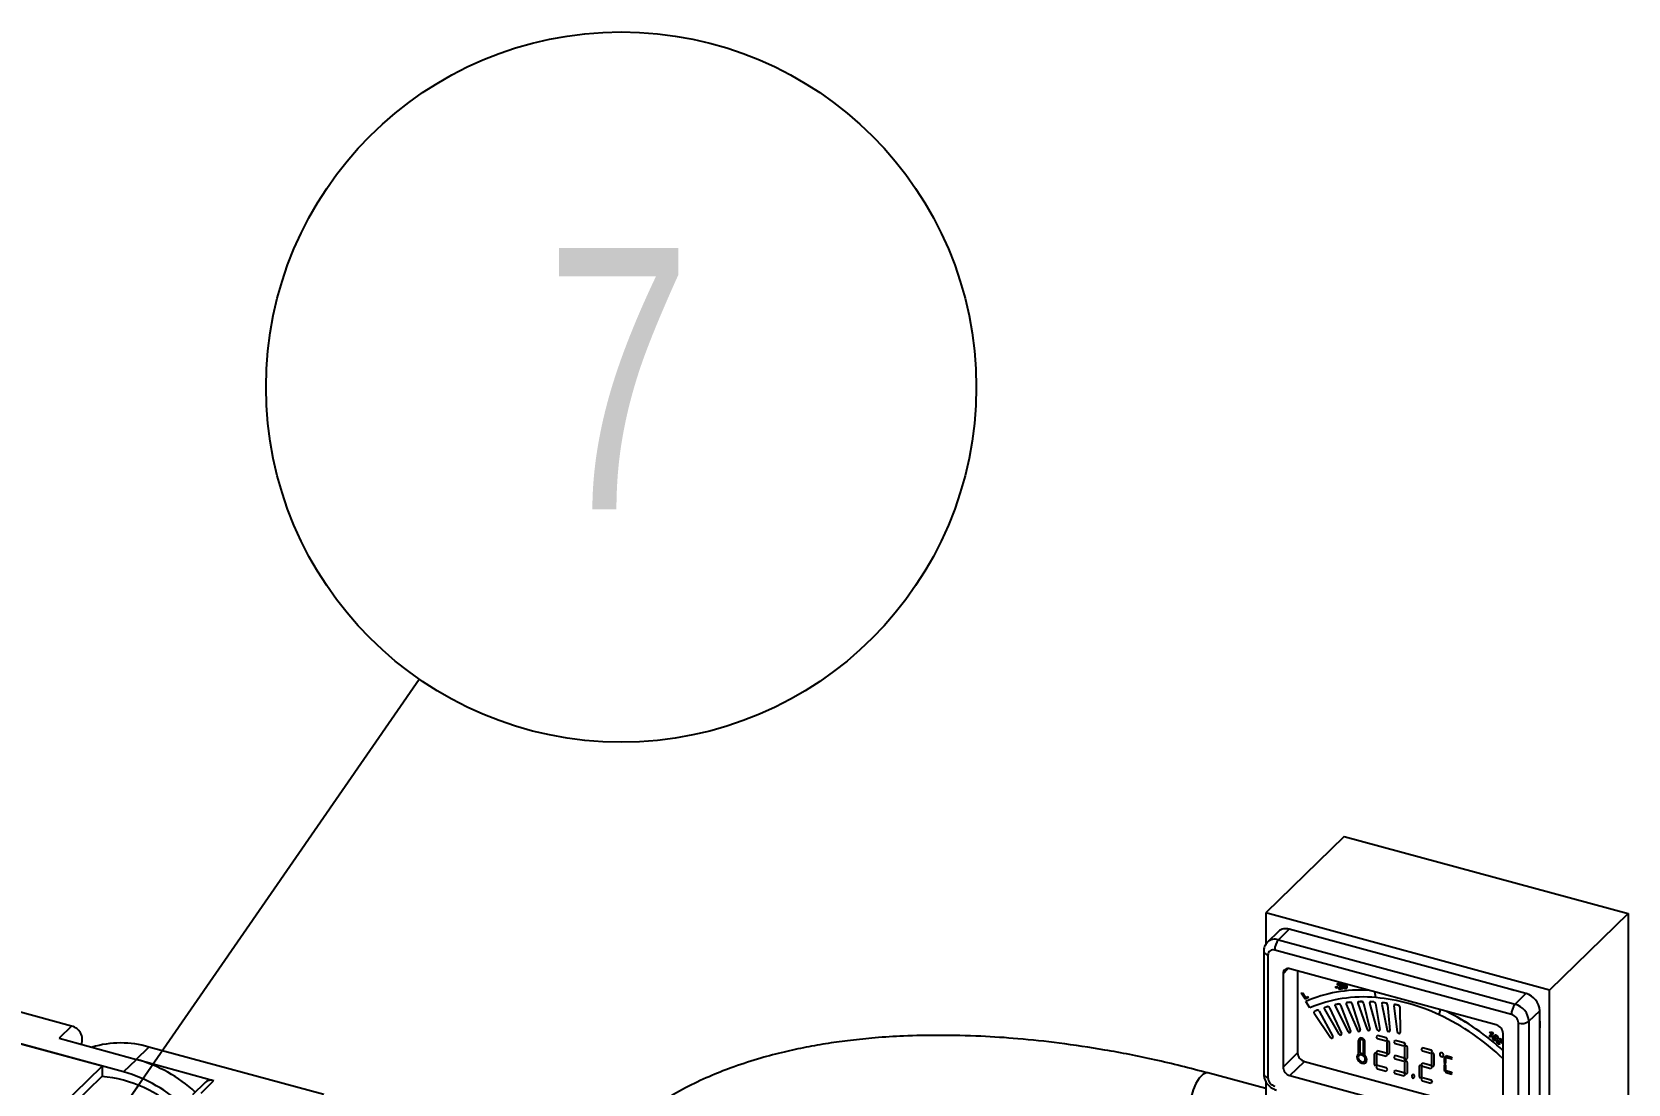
# Model space of a CAD drawing. Header units: millimetres. Extents: x 0 to 3353, y 0 to 2591.
# Drawn here: x 2324.9 to 2581.4, y 2180 to 2349 of the extents above; entities that cross this region are included whole.
import ezdxf

# ---------------------------------------------------------------- set-up
doc = ezdxf.new("R2010")
doc.units = ezdxf.units.MM
doc.header["$LTSCALE"] = 12
doc.layers.add('TITLE_BLOCK_BORDER', color=7, linetype='Continuous')
doc.styles.add('SLDTEXTSTYLE0', font='TXT', dxfattribs={"width": 0.75})
doc.dimstyles.new('SLDDIMSTYLE0', dxfattribs={"dimtxt": 0.18, "dimasz": 12.192, "dimexe": 0, "dimexo": 0.0625, "dimgap": 0, "dimtad": 0, "dimtih": 1, "dimtoh": 1, "dimdec": 0, "dimrnd": 1e-09, "dimzin": 0, "dimdsep": 46, "dimtxsty": 'Standard', "dimblk1": 'DOT', "dimblk2": 'DOT', "dimsah": 1, "dimcen": 0.09, "dimadec": 0, "dimazin": 0, "dimtfac": 12.192, "dimtdec": 0, "dimtofl": 0, "dimtmove": 0, "dimatfit": 3, "dimldrblk": 'DOT', "dimfxl": 0, "dimfrac": 2, "dimtolj": 1, "dimtzin": 0, "dimarcsym": 0})

# ---------------------------------------------------------------- blocks, each defined once
blk = doc.blocks.new('SW_NOTE_1')
at = {"layer": 'TITLE_BLOCK_BORDER', "color": 0}
blk.add_circle((32.46, 46.93), 57.06, dxfattribs=at)
at = {"layer": 'TITLE_BLOCK_BORDER', "color": 0, "insert": (32.04, 69.29), "char_height": 42, "attachment_point": 2, "style": 'SLDTEXTSTYLE0'}
blk.add_mtext('7', dxfattribs=at)
blk = doc.blocks.new('_DOT')
at = {"color": 0, "linetype": 'ByBlock', "lineweight": -2}
blk.add_line((-0.5, 0), (-1, 0), dxfattribs=at)
at = {"color": 0, "linetype": 'ByBlock', "const_width": 0.5}
blk.add_lwpolyline([(-0.25, 0, 1), (0.25, 0, 1)], format="xyb", close=True, dxfattribs=at)

msp = doc.modelspace()

# ---------------------------------------------------------------- linework, layer by layer
at = {"color": 7, "linetype": 'Continuous', "lineweight": 25}
for p, q in [((2535.78, 2219.76), (2523.18, 2207.46)), ((2535.78, 2219.76), (2581.41, 2207.35)), ((2568.81, 2195.06), (2523.18, 2207.46)), ((2523.18, 2207.46), (2523.18, 2202.34)), ((2581.41, 2207.35), (2568.81, 2195.06)), ((2581.41, 2207.35), (2581.41, 2174.83)), ((2525.23, 2204.49), (2523.48, 2202.78)), ((2525.23, 2203.13), (2526.98, 2204.84)), ((2525.23, 2203.13), (2563.26, 2192.8)), ((2565.01, 2194.5), (2526.98, 2204.84)), ((2528.88, 2204.37), (2529.94, 2204.08)), ((2528.88, 2204.32), (2528.88, 2204.37)), ((2529.81, 2204.07), (2529.84, 2204.1)), ((2529.94, 2204.08), (2529.94, 2204.03)), ((2522.87, 2201.29), (2522.87, 2181.57)), ((2523.54, 2200.72), (2523.54, 2181)), ((2562.67, 2191.15), (2524.64, 2201.49)), ((2560.24, 2189.46), (2527.08, 2198.47)), ((2528.31, 2198.14), (2528.31, 2184.98)), ((2331.31, 2189.28), (2303.25, 2196.91)), ((2525.97, 2197.7), (2525.97, 2182.7)), ((2534.41, 2195.56), (2534.76, 2195.62)), ((2534.41, 2195.56), (2534.42, 2195.57)), ((2534.49, 2195.37), (2534.41, 2195.56)), ((2534.42, 2195.57), (2534.76, 2195.62)), ((2534.84, 2195.43), (2534.49, 2195.37)), ((2534.92, 2195.88), (2534.73, 2195.88)), ((2534.76, 2195.62), (2534.84, 2195.43)), ((2534.76, 2195.62), (2534.76, 2195.62)), ((2534.76, 2195.62), (2534.84, 2195.43)), ((2534.84, 2195.43), (2534.84, 2195.43)), ((2534.92, 2196.22), (2534.93, 2196.22)), ((2534.92, 2195.88), (2534.92, 2195.89)), ((2535.19, 2195.39), (2535.55, 2195.44)), ((2535.19, 2195.38), (2535.54, 2195.43)), ((2535.33, 2195.98), (2535.33, 2195.99)), ((2535.33, 2195.71), (2535.34, 2195.71)), ((2535.54, 2195.43), (2535.55, 2195.44)), ((2535.54, 2195.43), (2535.61, 2195.25)), ((2535.55, 2195.44), (2535.62, 2195.26)), ((2535.68, 2196.03), (2535.68, 2196.04)), ((2535.75, 2195.78), (2535.75, 2195.78)), ((2535.99, 2195.43), (2536, 2195.44)), ((2536.17, 2195.82), (2536.17, 2195.82)), ((2528.91, 2194.56), (2529.08, 2194.63)), ((2529.5, 2193.61), (2528.91, 2194.56)), ((2528.91, 2194.56), (2528.92, 2194.56)), ((2528.92, 2194.56), (2529.08, 2194.63)), ((2529.08, 2194.63), (2529.56, 2193.84)), ((2529.08, 2194.63), (2529.08, 2194.63)), ((2529.08, 2194.63), (2529.57, 2193.85)), ((2530.08, 2193.86), (2529.5, 2193.61)), ((2529.56, 2193.84), (2529.98, 2194.02)), ((2529.56, 2193.84), (2529.57, 2193.85)), ((2529.57, 2193.85), (2529.98, 2194.02)), ((2530.28, 2192.2), (2529.62, 2193.24)), ((2529.62, 2193.24), (2529.63, 2193.24)), ((2529.98, 2194.02), (2530.08, 2193.86)), ((2529.98, 2194.02), (2529.98, 2194.02)), ((2529.98, 2194.02), (2530.08, 2193.86)), ((2530.08, 2193.86), (2530.08, 2193.86)), ((2535.61, 2195.25), (2534.99, 2195.16)), ((2535.19, 2195.38), (2535.19, 2195.39)), ((2535.61, 2195.25), (2535.62, 2195.26)), ((2536.16, 2193.01), (2536.16, 2193)), ((2536.22, 2195.4), (2536.18, 2195.35)), ((2536.23, 2195.4), (2536.19, 2195.35)), ((2536.22, 2195.4), (2536.23, 2195.4)), ((2536.26, 2193.05), (2536.25, 2193.05)), ((2536.73, 2193.1), (2536.73, 2193.1)), ((2537.02, 2192.89), (2538.34, 2188.67)), ((2537.02, 2192.89), (2537.02, 2192.89)), ((2537.02, 2192.89), (2538.34, 2188.68)), ((2537.99, 2192.96), (2539.47, 2188.75)), ((2538.03, 2193.16), (2538.02, 2193.16)), ((2538.13, 2193.2), (2538.13, 2193.2)), ((2538.62, 2193.21), (2538.62, 2193.22)), ((2538.9, 2192.99), (2538.9, 2192.98)), ((2538.9, 2192.99), (2539.91, 2188.77)), ((2538.9, 2192.98), (2539.9, 2188.77)), ((2539.89, 2192.97), (2541.06, 2188.75)), ((2539.94, 2193.16), (2539.93, 2193.15)), ((2540.06, 2193.2), (2540.05, 2193.2)), ((2540.55, 2193.17), (2540.56, 2193.18)), ((2540.9, 2193.86), (2540.73, 2194.76)), ((2540.82, 2192.93), (2541.51, 2188.73)), ((2540.82, 2192.93), (2540.82, 2192.93)), ((2540.82, 2192.93), (2541.51, 2188.74)), ((2541.88, 2193), (2541.88, 2193)), ((2542.02, 2193.04), (2542.02, 2193.04)), ((2542.52, 2192.97), (2542.53, 2192.98)), ((2562.05, 2195.35), (2563.11, 2195.06)), ((2562.05, 2195.31), (2562.05, 2195.35)), ((2562.97, 2195.06), (2563.01, 2195.09)), ((2563.11, 2195.06), (2563.11, 2195.02)), ((2563.26, 2192.8), (2565.01, 2194.5)), ((2568.81, 2124.73), (2568.81, 2195.06)), ((2530.97, 2191.63), (2530.97, 2191.63)), ((2530.97, 2191.36), (2533.58, 2187.47)), ((2531.02, 2191.66), (2531.02, 2191.66)), ((2531.43, 2191.83), (2531.44, 2191.83)), ((2531.75, 2191.68), (2533.95, 2187.62)), ((2531.75, 2191.68), (2531.75, 2191.68)), ((2531.75, 2191.68), (2533.96, 2187.63)), ((2532.61, 2191.99), (2534.96, 2187.98)), ((2532.63, 2192.24), (2532.62, 2192.24)), ((2532.69, 2192.28), (2532.68, 2192.27)), ((2533.12, 2192.4), (2533.13, 2192.41)), ((2533.43, 2192.24), (2533.43, 2192.23)), ((2533.43, 2192.24), (2535.36, 2188.11)), ((2533.43, 2192.23), (2535.35, 2188.1)), ((2534.34, 2192.46), (2536.41, 2188.37)), ((2534.36, 2192.7), (2534.36, 2192.7)), ((2534.44, 2192.74), (2534.43, 2192.73)), ((2534.89, 2192.83), (2534.9, 2192.83)), ((2535.19, 2192.64), (2536.82, 2188.45)), ((2535.19, 2192.64), (2535.19, 2192.64)), ((2535.19, 2192.64), (2536.82, 2188.46)), ((2536.13, 2192.79), (2537.91, 2188.63)), ((2541.83, 2192.83), (2542.68, 2188.62)), ((2542.78, 2192.72), (2542.77, 2192.71)), ((2542.77, 2192.71), (2543.14, 2188.56)), ((2542.78, 2192.72), (2543.14, 2188.57)), ((2543.8, 2192.54), (2544.33, 2188.36)), ((2543.85, 2192.69), (2543.84, 2192.68)), ((2544.01, 2192.73), (2544, 2192.72)), ((2544.51, 2192.62), (2544.52, 2192.62)), ((2544.75, 2192.35), (2544.75, 2192.34)), ((2544.75, 2192.35), (2544.79, 2188.27)), ((2544.75, 2192.34), (2544.78, 2188.27)), ((2551.07, 2191.09), (2551.25, 2191.9)), ((2565.47, 2190.05), (2567.22, 2191.76)), ((2567.22, 2172.05), (2567.22, 2191.76)), ((2336.21, 2182.84), (2311.33, 2189.6)), ((2339.67, 2181.91), (2311.61, 2189.54)), ((2331.31, 2189.28), (2329.3, 2187.32)), ((2535.27, 2187.84), (2535.25, 2187.84)), ((2535.33, 2187.88), (2535.34, 2187.88)), ((2535.35, 2188.1), (2535.36, 2188.11)), ((2536.71, 2188.2), (2536.7, 2188.2)), ((2536.79, 2188.24), (2536.79, 2188.25)), ((2536.82, 2188.45), (2536.82, 2188.46)), ((2538.21, 2188.44), (2538.19, 2188.44)), ((2538.3, 2188.48), (2538.31, 2188.49)), ((2538.34, 2188.67), (2538.34, 2188.68)), ((2539.75, 2188.55), (2539.74, 2188.55)), ((2539.86, 2188.6), (2539.87, 2188.6)), ((2539.9, 2188.77), (2539.91, 2188.77)), ((2541.14, 2187.75), (2540.93, 2187.57)), ((2541.15, 2187.76), (2540.94, 2187.57)), ((2541.14, 2187.75), (2541.15, 2187.76)), ((2542.53, 2187.38), (2541.14, 2187.75)), ((2542.53, 2187.38), (2541.15, 2187.76)), ((2541.34, 2188.53), (2541.32, 2188.53)), ((2541.46, 2188.58), (2541.47, 2188.58)), ((2541.51, 2188.73), (2541.51, 2188.74)), ((2542.95, 2188.39), (2542.93, 2188.39)), ((2543.09, 2188.43), (2543.1, 2188.43)), ((2543.14, 2188.56), (2543.14, 2188.57)), ((2544.58, 2188.11), (2544.56, 2188.11)), ((2544.74, 2188.15), (2544.74, 2188.15)), ((2544.78, 2188.27), (2544.79, 2188.27)), ((2559.11, 2187.62), (2559.45, 2188.14)), ((2559.17, 2188.21), (2559.25, 2188.34)), ((2559.25, 2188.34), (2559.25, 2188.34)), ((2559.76, 2188.22), (2559.28, 2187.48)), ((2559.76, 2188.22), (2559.28, 2187.49)), ((2559.62, 2188.32), (2559.62, 2188.33)), ((2559.62, 2188.33), (2559.76, 2188.22)), ((2559.62, 2188.32), (2559.76, 2188.22)), ((2559.76, 2188.22), (2559.76, 2188.22)), ((2560.07, 2187.85), (2560.08, 2187.86)), ((2560.32, 2187.76), (2560.33, 2187.77)), ((2561.35, 2173.09), (2561.35, 2188.09)), ((2563.78, 2170.07), (2563.78, 2189.78)), ((2565.47, 2190.05), (2565.47, 2170.34)), ((2567.22, 2190.05), (2567.22, 2189.02)), ((2329.3, 2187.32), (2341.75, 2183.94)), ((2341.7, 2183.9), (2343.75, 2185.9)), ((2371.82, 2178.27), (2343.75, 2185.9)), ((2533.89, 2187.35), (2533.88, 2187.35)), ((2533.94, 2187.38), (2533.94, 2187.39)), ((2533.95, 2187.62), (2533.96, 2187.63)), ((2538.12, 2184.8), (2538.12, 2186.99)), ((2538.23, 2187.27), (2538.23, 2187.27)), ((2538.34, 2186.93), (2538.34, 2186.94)), ((2538.34, 2184.87), (2538.34, 2186.94)), ((2538.34, 2184.87), (2538.34, 2186.93)), ((2538.91, 2184.71), (2538.91, 2186.78)), ((2539.13, 2184.53), (2539.13, 2186.72)), ((2539.13, 2186.72), (2539.13, 2186.72)), ((2539.13, 2184.53), (2539.13, 2186.72)), ((2540.93, 2187.57), (2541.14, 2187.27)), ((2540.93, 2187.57), (2540.94, 2187.57)), ((2541.14, 2185.31), (2540.93, 2185.12)), ((2541.15, 2185.31), (2540.94, 2185.12)), ((2541.14, 2187.27), (2542.53, 2186.89)), ((2542.53, 2184.93), (2541.14, 2185.31)), ((2541.14, 2185.31), (2541.15, 2185.31)), ((2542.53, 2184.93), (2541.15, 2185.31)), ((2542.74, 2187.08), (2542.53, 2187.38)), ((2542.53, 2187.38), (2542.53, 2187.38)), ((2542.74, 2187.08), (2542.53, 2187.38)), ((2542.53, 2186.89), (2542.74, 2187.08)), ((2542.85, 2186.93), (2542.63, 2186.74)), ((2542.85, 2186.92), (2542.63, 2186.74)), ((2542.63, 2186.74), (2542.63, 2185.03)), ((2542.63, 2186.74), (2542.63, 2186.74)), ((2542.74, 2187.08), (2542.74, 2187.08)), ((2542.85, 2186.92), (2542.85, 2186.93)), ((2543.07, 2186.62), (2542.85, 2186.93)), ((2543.06, 2186.62), (2542.85, 2186.92)), ((2543.06, 2186.62), (2543.07, 2186.62)), ((2543.06, 2184.91), (2543.06, 2186.62)), ((2543.07, 2184.91), (2543.07, 2186.62)), ((2544.01, 2186.98), (2543.8, 2186.79)), ((2543.8, 2186.79), (2544.01, 2186.49)), ((2543.8, 2186.79), (2543.81, 2186.79)), ((2544.01, 2186.98), (2543.81, 2186.79)), ((2545.42, 2186.59), (2544.01, 2186.98)), ((2544.01, 2186.98), (2544.01, 2186.98)), ((2545.42, 2186.6), (2544.01, 2186.98)), ((2544.01, 2186.49), (2545.42, 2186.1)), ((2545.42, 2186.59), (2545.42, 2186.6)), ((2545.63, 2186.3), (2545.42, 2186.6)), ((2545.62, 2186.29), (2545.42, 2186.59)), ((2545.42, 2186.1), (2545.62, 2186.29)), ((2545.73, 2186.14), (2545.51, 2185.95)), ((2545.51, 2185.95), (2545.52, 2185.96)), ((2545.51, 2185.95), (2545.51, 2184.24)), ((2545.74, 2186.14), (2545.52, 2185.96)), ((2545.62, 2186.29), (2545.63, 2186.3)), ((2545.95, 2185.84), (2545.73, 2186.14)), ((2545.73, 2186.14), (2545.74, 2186.14)), ((2545.95, 2185.84), (2545.74, 2186.14)), ((2545.95, 2184.12), (2545.95, 2185.84)), ((2545.95, 2185.84), (2545.95, 2185.84)), ((2545.95, 2184.13), (2545.95, 2185.84)), ((2548.36, 2185.8), (2548.15, 2185.61)), ((2548.36, 2185.79), (2548.15, 2185.61)), ((2548.15, 2185.61), (2548.36, 2185.3)), ((2548.15, 2185.61), (2548.15, 2185.61)), ((2548.36, 2185.79), (2548.36, 2185.8)), ((2549.75, 2185.42), (2548.36, 2185.8)), ((2549.74, 2185.42), (2548.36, 2185.79)), ((2548.36, 2185.3), (2549.74, 2184.93)), ((2549.95, 2185.12), (2549.74, 2185.42)), ((2549.74, 2185.42), (2549.75, 2185.42)), ((2549.96, 2185.12), (2549.75, 2185.42)), ((2559.28, 2187.48), (2559.11, 2187.62)), ((2559.28, 2187.48), (2559.28, 2187.49)), ((2559.78, 2187.63), (2559.81, 2187.67)), ((2559.89, 2187.15), (2559.89, 2187.15)), ((2559.96, 2187.49), (2559.96, 2187.49)), ((2560.03, 2187.14), (2560.05, 2187.16)), ((2560.03, 2187.14), (2560.04, 2187.15)), ((2560.04, 2187.15), (2560.06, 2187.17)), ((2560.1, 2187.65), (2560.06, 2187.61)), ((2560.09, 2187.64), (2560.07, 2187.62)), ((2560.35, 2187.17), (2560.27, 2187.08)), ((2560.35, 2187.16), (2560.27, 2187.07)), ((2560.35, 2187.16), (2560.35, 2187.17)), ((2560.47, 2187.52), (2560.47, 2187.53)), ((2560.47, 2187.06), (2560.49, 2187.08)), ((2560.56, 2186.58), (2560.57, 2186.58)), ((2560.64, 2186.91), (2560.65, 2186.92)), ((2560.71, 2186.99), (2560.65, 2186.92)), ((2560.71, 2186.57), (2560.74, 2186.6)), ((2560.71, 2186.57), (2560.71, 2186.57)), ((2560.88, 2186.43), (2560.73, 2186.37)), ((2560.79, 2187.07), (2560.76, 2187.04)), ((2560.77, 2187.27), (2560.77, 2187.27)), ((2561.03, 2186.58), (2560.96, 2186.51)), ((2561.03, 2186.58), (2560.96, 2186.51)), ((2561.01, 2187.17), (2561.02, 2187.18)), ((2561.03, 2186.58), (2561.03, 2186.58)), ((2561.16, 2186.93), (2561.16, 2186.94)), ((2309.79, 2157.06), (2336.21, 2182.84)), ((2336.21, 2182.84), (2336.21, 2181.23)), ((2339.67, 2181.91), (2341.75, 2183.94)), ((2354.14, 2180.51), (2341.7, 2183.9)), ((2525.97, 2182.7), (2528.31, 2184.98)), ((2527.08, 2181.33), (2529.41, 2183.61)), ((2529.41, 2183.61), (2561.35, 2174.93)), ((2538.01, 2184.72), (2538, 2184.71)), ((2538.12, 2184.8), (2538.01, 2184.72)), ((2538.34, 2184.87), (2538.34, 2184.87)), ((2539.13, 2184.53), (2539.13, 2184.53)), ((2539.25, 2183.44), (2539.25, 2183.44)), ((2540.83, 2185.03), (2540.61, 2184.85)), ((2540.83, 2185.02), (2540.61, 2184.84)), ((2540.61, 2184.84), (2540.61, 2184.85)), ((2540.61, 2184.84), (2540.61, 2183.19)), ((2540.61, 2183.19), (2540.83, 2182.89)), ((2540.83, 2185.02), (2540.83, 2185.03)), ((2541.05, 2184.73), (2540.83, 2185.03)), ((2541.04, 2184.73), (2540.83, 2185.02)), ((2540.83, 2182.89), (2541.04, 2183.07)), ((2540.93, 2185.12), (2541.14, 2184.82)), ((2540.93, 2185.12), (2540.94, 2185.12)), ((2541.14, 2182.93), (2540.93, 2182.74)), ((2540.93, 2182.74), (2541.14, 2182.44)), ((2540.93, 2182.74), (2540.94, 2182.74)), ((2541.15, 2182.93), (2540.94, 2182.74)), ((2541.04, 2183.07), (2541.04, 2184.73)), ((2541.04, 2184.73), (2541.05, 2184.73)), ((2541.04, 2183.07), (2541.05, 2183.08)), ((2541.05, 2183.08), (2541.05, 2184.73)), ((2541.14, 2184.82), (2542.53, 2184.44)), ((2542.53, 2182.55), (2541.14, 2182.93)), ((2541.14, 2182.93), (2541.15, 2182.93)), ((2542.53, 2182.56), (2541.15, 2182.93)), ((2542.74, 2184.63), (2542.53, 2184.93)), ((2542.53, 2184.93), (2542.53, 2184.93)), ((2542.74, 2184.63), (2542.53, 2184.93)), ((2542.53, 2184.44), (2542.74, 2184.63)), ((2542.63, 2185.03), (2542.85, 2184.72)), ((2542.74, 2184.63), (2542.74, 2184.63)), ((2542.85, 2184.72), (2543.06, 2184.91)), ((2543.06, 2184.91), (2543.07, 2184.91)), ((2544.01, 2184.53), (2543.8, 2184.34)), ((2543.8, 2184.34), (2544.01, 2184.04)), ((2543.8, 2184.34), (2543.81, 2184.34)), ((2544.01, 2184.53), (2543.81, 2184.34)), ((2545.42, 2184.14), (2544.01, 2184.53)), ((2544.01, 2184.53), (2544.01, 2184.53)), ((2545.42, 2184.15), (2544.01, 2184.53)), ((2544.01, 2184.04), (2545.42, 2183.65)), ((2545.42, 2184.14), (2545.42, 2184.15)), ((2545.63, 2183.85), (2545.42, 2184.15)), ((2545.62, 2183.84), (2545.42, 2184.14)), ((2545.42, 2183.65), (2545.62, 2183.84)), ((2545.51, 2184.24), (2545.73, 2183.94)), ((2545.73, 2183.69), (2545.51, 2183.51)), ((2545.51, 2183.51), (2545.51, 2181.86)), ((2545.51, 2183.51), (2545.52, 2183.51)), ((2545.74, 2183.7), (2545.52, 2183.51)), ((2545.62, 2183.84), (2545.63, 2183.85)), ((2545.73, 2183.94), (2545.95, 2184.12)), ((2545.73, 2183.69), (2545.74, 2183.7)), ((2545.95, 2183.39), (2545.73, 2183.69)), ((2545.95, 2183.4), (2545.74, 2183.7)), ((2545.95, 2184.12), (2545.95, 2184.13)), ((2545.95, 2183.39), (2545.95, 2183.4)), ((2545.95, 2181.74), (2545.95, 2183.4)), ((2545.95, 2181.74), (2545.95, 2183.39)), ((2548.04, 2183.06), (2547.82, 2182.88)), ((2547.82, 2182.88), (2547.83, 2182.89)), ((2547.82, 2182.88), (2547.82, 2181.23)), ((2548.04, 2183.07), (2547.83, 2182.89)), ((2548.04, 2183.06), (2548.04, 2183.07)), ((2548.26, 2182.77), (2548.04, 2183.07)), ((2548.26, 2182.76), (2548.04, 2183.06)), ((2548.36, 2183.35), (2548.15, 2183.16)), ((2548.36, 2183.35), (2548.15, 2183.16)), ((2548.15, 2183.16), (2548.36, 2182.86)), ((2548.15, 2183.16), (2548.15, 2183.16)), ((2548.26, 2182.76), (2548.26, 2182.77)), ((2548.26, 2181.12), (2548.26, 2182.77)), ((2548.26, 2181.11), (2548.26, 2182.76)), ((2549.74, 2182.97), (2548.36, 2183.35)), ((2548.36, 2183.35), (2548.36, 2183.35)), ((2549.75, 2182.97), (2548.36, 2183.35)), ((2548.36, 2182.86), (2549.74, 2182.48)), ((2549.74, 2184.93), (2549.95, 2185.12)), ((2549.95, 2182.67), (2549.74, 2182.97)), ((2549.74, 2182.97), (2549.75, 2182.97)), ((2549.74, 2182.48), (2549.95, 2182.67)), ((2549.96, 2182.67), (2549.75, 2182.97)), ((2550.06, 2184.96), (2549.84, 2184.78)), ((2549.84, 2184.78), (2549.84, 2183.07)), ((2549.84, 2184.78), (2549.85, 2184.78)), ((2549.84, 2183.07), (2550.06, 2182.76)), ((2550.06, 2184.97), (2549.85, 2184.78)), ((2549.95, 2185.12), (2549.96, 2185.12)), ((2549.95, 2182.67), (2549.96, 2182.67)), ((2550.06, 2184.96), (2550.06, 2184.97)), ((2550.28, 2184.66), (2550.06, 2184.97)), ((2550.28, 2184.66), (2550.06, 2184.96)), ((2550.06, 2182.76), (2550.28, 2182.95)), ((2550.28, 2184.66), (2550.28, 2184.66)), ((2550.28, 2182.95), (2550.28, 2184.66)), ((2550.28, 2182.95), (2550.28, 2184.66)), ((2550.28, 2182.95), (2550.28, 2182.95)), ((2551.21, 2184.93), (2551.21, 2184.93)), ((2551.71, 2184.42), (2551.71, 2184.42)), ((2551.98, 2184.35), (2551.86, 2184.26)), ((2551.99, 2184.35), (2551.86, 2184.26)), ((2551.86, 2184.26), (2551.86, 2183.42)), ((2551.86, 2184.26), (2551.86, 2184.26)), ((2551.86, 2183.42), (2551.98, 2183.26)), ((2551.98, 2183.14), (2551.86, 2183.05)), ((2551.99, 2183.14), (2551.86, 2183.06)), ((2551.86, 2183.05), (2551.86, 2183.06)), ((2551.86, 2183.05), (2551.86, 2182.21)), ((2552.11, 2184.19), (2551.98, 2184.35)), ((2551.98, 2184.35), (2551.99, 2184.35)), ((2551.98, 2183.26), (2552.11, 2183.35)), ((2552.11, 2182.99), (2551.98, 2183.14)), ((2551.98, 2183.14), (2551.99, 2183.14)), ((2552.11, 2184.2), (2551.99, 2184.35)), ((2552.11, 2182.99), (2551.99, 2183.14)), ((2552.17, 2184.48), (2552.05, 2184.39)), ((2552.17, 2184.48), (2552.05, 2184.39)), ((2552.05, 2184.39), (2552.17, 2184.23)), ((2552.05, 2184.39), (2552.05, 2184.39)), ((2552.11, 2184.19), (2552.11, 2184.2)), ((2552.11, 2183.35), (2552.11, 2184.2)), ((2552.11, 2183.35), (2552.11, 2184.19)), ((2552.11, 2183.35), (2552.11, 2183.35)), ((2552.11, 2182.99), (2552.11, 2182.99)), ((2552.11, 2182.14), (2552.11, 2182.99)), ((2552.11, 2182.15), (2552.11, 2182.99)), ((2553.04, 2184.24), (2552.17, 2184.48)), ((2552.17, 2184.48), (2552.17, 2184.48)), ((2553.04, 2184.25), (2552.17, 2184.48)), ((2552.17, 2184.23), (2553.04, 2184)), ((2553.04, 2184.24), (2553.04, 2184.25)), ((2553.17, 2184.09), (2553.04, 2184.25)), ((2553.16, 2184.08), (2553.04, 2184.24)), ((2553.04, 2184), (2553.16, 2184.08)), ((2553.16, 2184.08), (2553.17, 2184.09)), ((2336.21, 2181.23), (2311.07, 2156.7)), ((2352.75, 2180.23), (2350.72, 2178.25)), ((2352.11, 2178.53), (2354.14, 2180.51)), ((2523.18, 2179.24), (2513.9, 2181.76)), ((2523.18, 2180.45), (2523.18, 2137.14)), ((2527.08, 2181.33), (2560.24, 2172.32)), ((2541.14, 2182.44), (2542.53, 2182.06)), ((2542.53, 2182.55), (2542.53, 2182.56)), ((2542.74, 2182.25), (2542.53, 2182.56)), ((2542.74, 2182.25), (2542.53, 2182.55)), ((2542.53, 2182.06), (2542.74, 2182.25)), ((2542.74, 2182.25), (2542.74, 2182.25)), ((2544.01, 2182.15), (2543.8, 2181.96)), ((2543.8, 2181.96), (2544.01, 2181.66)), ((2543.8, 2181.96), (2543.81, 2181.96)), ((2544.01, 2182.16), (2543.81, 2181.96)), ((2544.01, 2182.15), (2544.01, 2182.16)), ((2545.42, 2181.77), (2544.01, 2182.16)), ((2545.42, 2181.77), (2544.01, 2182.15)), ((2544.01, 2181.66), (2545.42, 2181.28)), ((2545.62, 2181.47), (2545.42, 2181.77)), ((2545.42, 2181.77), (2545.42, 2181.77)), ((2545.63, 2181.47), (2545.42, 2181.77)), ((2545.42, 2181.28), (2545.62, 2181.47)), ((2545.51, 2181.86), (2545.73, 2181.56)), ((2545.62, 2181.47), (2545.63, 2181.47)), ((2545.73, 2181.56), (2545.95, 2181.74)), ((2545.95, 2181.74), (2545.95, 2181.74)), ((2546.89, 2181.58), (2546.67, 2181.4)), ((2546.89, 2181.58), (2546.67, 2181.41)), ((2546.67, 2181.4), (2546.67, 2181.41)), ((2546.67, 2181.4), (2546.67, 2181.17)), ((2546.67, 2181.17), (2546.89, 2180.88)), ((2547.1, 2181.29), (2546.89, 2181.58)), ((2546.89, 2181.58), (2546.89, 2181.58)), ((2547.11, 2181.29), (2546.89, 2181.58)), ((2546.89, 2180.88), (2547.1, 2181.05)), ((2547.1, 2181.29), (2547.11, 2181.29)), ((2547.1, 2181.05), (2547.1, 2181.29)), ((2547.1, 2181.05), (2547.11, 2181.05)), ((2547.11, 2181.05), (2547.11, 2181.29)), ((2547.82, 2181.23), (2548.04, 2180.93)), ((2548.04, 2180.93), (2548.26, 2181.11)), ((2548.36, 2180.97), (2548.15, 2180.78)), ((2548.36, 2180.97), (2548.15, 2180.78)), ((2548.15, 2180.78), (2548.36, 2180.48)), ((2548.15, 2180.78), (2548.15, 2180.78)), ((2548.26, 2181.11), (2548.26, 2181.12)), ((2549.74, 2180.59), (2548.36, 2180.97)), ((2548.36, 2180.97), (2548.36, 2180.97)), ((2549.75, 2180.6), (2548.36, 2180.97)), ((2548.36, 2180.48), (2549.74, 2180.1)), ((2549.74, 2180.59), (2549.75, 2180.6)), ((2549.95, 2180.29), (2549.74, 2180.59)), ((2549.74, 2180.1), (2549.95, 2180.29)), ((2549.96, 2180.29), (2549.75, 2180.6)), ((2549.95, 2180.29), (2549.96, 2180.29)), ((2551.86, 2182.21), (2551.98, 2182.06)), ((2551.98, 2182.06), (2552.11, 2182.14)), ((2552.17, 2182.07), (2552.05, 2181.98)), ((2552.17, 2182.07), (2552.05, 2181.98)), ((2552.05, 2181.98), (2552.17, 2181.82)), ((2552.05, 2181.98), (2552.05, 2181.98)), ((2552.11, 2182.14), (2552.11, 2182.15)), ((2553.04, 2181.83), (2552.17, 2182.07)), ((2552.17, 2182.07), (2552.17, 2182.07)), ((2553.04, 2181.83), (2552.17, 2182.07)), ((2552.17, 2181.82), (2553.04, 2181.58)), ((2553.16, 2181.67), (2553.04, 2181.83)), ((2553.04, 2181.83), (2553.04, 2181.83)), ((2553.17, 2181.68), (2553.04, 2181.83)), ((2553.04, 2181.58), (2553.16, 2181.67)), ((2553.16, 2181.67), (2553.17, 2181.68))]:
    msp.add_line(p, q, dxfattribs=at)
at = {"color": 8, "linetype": 'Continuous', "lineweight": 25}
msp.add_line((2525.97, 2197.7), (2526.8, 2198.51), dxfattribs=at)
at = {"color": 8, "linetype": 'Continuous', "lineweight": 25, "flags": 128}
for points in [[(2522.87, 2201.29), (2522.88, 2201.22), (2522.93, 2201.1), (2523.02, 2200.98), (2523.16, 2200.88), (2523.33, 2200.79), (2523.54, 2200.72)], [(2513.9, 2181.76), (2513.6, 2181.77), (2513.06, 2181.51), (2512.5, 2180.93), (2511.98, 2180.08), (2511.53, 2179.03), (2511.2, 2177.89), (2511.02, 2176.74), (2511, 2175.7), (2511.14, 2174.86), (2511.44, 2174.28), (2511.8, 2174.04)], [(2522.87, 2181.57), (2522.88, 2181.51), (2522.93, 2181.38), (2523.02, 2181.27), (2523.16, 2181.16), (2523.33, 2181.07), (2523.54, 2181)]]:
    msp.add_lwpolyline(points, dxfattribs=at)
at = {"color": 7, "linetype": 'Continuous', "lineweight": 25, "flags": 128}
for points in [[(2530.97, 2191.63), (2530.99, 2191.64), (2531.02, 2191.66)], [(2532.63, 2192.24), (2532.65, 2192.26), (2532.69, 2192.28)], [(2539.13, 2186.72), (2539.09, 2186.92), (2538.98, 2187.11), (2538.82, 2187.26), (2538.62, 2187.35), (2538.43, 2187.36), (2538.27, 2187.3), (2538.16, 2187.17), (2538.12, 2186.99)], [(2539.13, 2186.72), (2539.09, 2186.92), (2538.99, 2187.11), (2538.82, 2187.26), (2538.63, 2187.35), (2538.44, 2187.37), (2538.27, 2187.3), (2538.23, 2187.27)], [(2538.91, 2186.78), (2538.89, 2186.89), (2538.82, 2187), (2538.73, 2187.08), (2538.62, 2187.13), (2538.52, 2187.14), (2538.42, 2187.11), (2538.36, 2187.03), (2538.34, 2186.93)], [(2538.4, 2187.09), (2538.37, 2187.04), (2538.34, 2186.94)], [(2538.12, 2184.8), (2537.92, 2184.61), (2537.84, 2184.34), (2537.88, 2184.02), (2538.05, 2183.71), (2538.31, 2183.46), (2538.62, 2183.31), (2538.94, 2183.29), (2539.2, 2183.4), (2539.36, 2183.61), (2539.41, 2183.91), (2539.33, 2184.23), (2539.13, 2184.53)], [(2539.19, 2183.92), (2539.15, 2184.14), (2539.02, 2184.36), (2538.84, 2184.52), (2538.62, 2184.63), (2538.41, 2184.64), (2538.22, 2184.57), (2538.1, 2184.43), (2538.06, 2184.23), (2538.1, 2184.01), (2538.22, 2183.8), (2538.41, 2183.63), (2538.62, 2183.53), (2538.84, 2183.51), (2539.02, 2183.58), (2539.15, 2183.72), (2539.19, 2183.92)], [(2538.18, 2184.54), (2538.1, 2184.43), (2538.06, 2184.23), (2538.1, 2184.01), (2538.23, 2183.8), (2538.41, 2183.63), (2538.63, 2183.53), (2538.85, 2183.51), (2539.03, 2183.58), (2539.08, 2183.62)], [(2551.77, 2184.59), (2551.75, 2184.71), (2551.68, 2184.83), (2551.58, 2184.92), (2551.46, 2184.98), (2551.34, 2184.99), (2551.24, 2184.95), (2551.17, 2184.87), (2551.14, 2184.76), (2551.17, 2184.63), (2551.24, 2184.52), (2551.34, 2184.42), (2551.46, 2184.37), (2551.58, 2184.36), (2551.68, 2184.4), (2551.75, 2184.48), (2551.77, 2184.59)], [(2551.78, 2184.59), (2551.75, 2184.71), (2551.68, 2184.83), (2551.58, 2184.92), (2551.46, 2184.98), (2551.34, 2184.99), (2551.24, 2184.95), (2551.21, 2184.93)], [(2551.71, 2184.42), (2551.75, 2184.48), (2551.78, 2184.59)]]:
    msp.add_lwpolyline(points, dxfattribs=at)
at = {"color": 8, "linetype": 'Continuous', "lineweight": 25}
msp.add_arc((2524.66, 2201.44), 1.79, 71.5667, 131.7143, dxfattribs=at)
at = {"color": 7, "linetype": 'Continuous', "lineweight": 25}
for centre, radius, start, end in [((2527.2, 2201.51), 2.56, 140.5129, 180.3434), ((2526.41, 2203.17), 1.76, 71.1228, 131.7873), ((2524.35, 2200.73), 0.813, 68.8623, 180.9223), ((2526.78, 2197.71), 0.813, 68.8623, 180.9223), ((2538.47, 2172.69), 22.38, 86.7191, 113.3033), ((2538.48, 2172.7), 22.37, 86.7801, 113.3052), ((2538.83, 2172.28), 21.68, 84.5188, 113.2364), ((2536.28, 2192.88), 0.171, 99.9753, 211.3738), ((2536.27, 2192.9), 0.155, 96.0945, 133.7507), ((2538.95, 2171.56), 21.65, 95.8945, 97.1592), ((2538.95, 2171.57), 21.65, 95.8945, 97.1592), ((2536.73, 2192.8), 0.297, 16.8006, 91.0497), ((2536.74, 2192.81), 0.297, 16.8006, 91.0497), ((2538.14, 2193.03), 0.167, 93.2611, 206.8213), ((2538.14, 2193.04), 0.16, 90.9448, 133.3272), ((2539.06, 2170.13), 23.09, 91.0767, 92.2881), ((2539.05, 2170.12), 23.09, 91.0767, 92.2881), ((2538.61, 2192.92), 0.302, 13.7859, 87.1996), ((2538.6, 2192.91), 0.302, 13.7859, 87.1996), ((2540.05, 2193.03), 0.164, 86.722, 201.8348), ((2540.05, 2193.04), 0.162, 85.5905, 133.1926), ((2539.03, 2168.56), 24.66, 86.4642, 87.6239), ((2539.04, 2168.57), 24.66, 86.4642, 87.6239), ((2540.52, 2192.87), 0.304, 10.6233, 83.5614), ((2540.52, 2192.87), 0.304, 10.6233, 83.5614), ((2538.18, 2163.76), 30.22, 64.7528, 84.8381), ((2541.99, 2192.88), 0.162, 80.4378, 196.4211), ((2541.99, 2192.88), 0.168, 80.7848, 132.6002), ((2538.88, 2166.92), 26.3, 82.0477, 83.1584), ((2538.89, 2166.93), 26.3, 82.0477, 83.1584), ((2542.47, 2192.67), 0.305, 7.2954, 80.1173), ((2542.47, 2192.68), 0.305, 7.2954, 80.1173), ((2564.19, 2191.58), 3.04, 3.3916, 74.3338), ((2531.11, 2191.49), 0.192, 120.3437, 222.6608), ((2538.16, 2174.82), 18.29, 111.5785, 112.9935), ((2538.17, 2174.82), 18.29, 111.5785, 112.9935), ((2531.5, 2191.56), 0.273, 25.1405, 104.0465), ((2531.5, 2191.57), 0.273, 25.1405, 104.0465), ((2532.76, 2192.1), 0.184, 113.5964, 219.253), ((2538.47, 2173.93), 19.23, 106.1533, 107.5221), ((2538.48, 2173.94), 19.23, 106.1533, 107.5221), ((2533.17, 2192.13), 0.282, 22.4583, 99.4563), ((2533.17, 2192.13), 0.282, 22.4583, 99.4563), ((2534.48, 2192.57), 0.177, 106.7813, 215.5065), ((2534.47, 2192.59), 0.151, 101.4527, 134.0425), ((2538.75, 2172.84), 20.35, 100.9212, 102.239), ((2538.75, 2172.85), 20.35, 100.9212, 102.239), ((2534.92, 2192.54), 0.29, 19.6851, 95.1295), ((2534.92, 2192.54), 0.29, 19.6851, 95.1295), ((2543.96, 2192.57), 0.162, 74.4786, 190.6092), ((2543.97, 2192.56), 0.172, 75.9016, 132.1814), ((2538.6, 2165.25), 28, 77.8139, 78.8793), ((2538.61, 2165.26), 28, 77.8139, 78.8793), ((2544.44, 2192.32), 0.304, 3.7846, 76.8499), ((2544.45, 2192.33), 0.304, 3.7846, 76.8499), ((2535.13, 2157.01), 37.62, 45.8328, 64.9328), ((2534.62, 2156.53), 39.28, 47.1132, 63.3698), ((2534.62, 2156.53), 39.28, 47.1227, 63.3265), ((2565.23, 2191.17), 2.56, 140.5129, 180.3434), ((2562.27, 2189.69), 1.52, 3.3916, 74.3338), ((2562.44, 2189.87), 3.04, 3.3916, 74.3338), ((2330.83, 2187.14), 2.2, 338.9874, 77.3668), ((2535.2, 2188.11), 0.277, 207.3736, 280.4641), ((2535.2, 2188.01), 0.176, 291.4351, 32.8204), ((2535.2, 2188.01), 0.188, 317.6225, 31.2273), ((2536.67, 2188.49), 0.286, 204.6208, 275.9789), ((2536.67, 2188.37), 0.17, 284.661, 28.722), ((2536.65, 2188.37), 0.188, 318.2522, 25.6964), ((2538.18, 2188.73), 0.294, 201.7831, 271.7443), ((2538.19, 2188.61), 0.166, 277.9526, 24.2192), ((2538.17, 2188.61), 0.181, 317.3664, 21.5764), ((2539.75, 2188.85), 0.301, 198.8409, 267.7431), ((2539.75, 2188.71), 0.162, 271.3947, 19.293), ((2539.74, 2188.72), 0.176, 316.8678, 16.9651), ((2541.35, 2188.84), 0.305, 195.7762, 263.9574), ((2541.35, 2188.69), 0.16, 265.0689, 13.9454), ((2541.34, 2188.7), 0.17, 316.1346, 12.4861), ((2542.98, 2188.69), 0.307, 192.5716, 260.3691), ((2542.98, 2188.54), 0.16, 259.0483, 8.2006), ((2542.97, 2188.55), 0.168, 316.0796, 7.2294), ((2544.63, 2188.41), 0.308, 189.2098, 256.9604), ((2544.62, 2188.26), 0.161, 253.392, 2.1036), ((2544.63, 2188.27), 0.162, 315.4734, 2.4284), ((2559.83, 2188), 1.52, 3.3916, 74.3338), ((2564.35, 2191.62), 1.93, 252.696, 305.3989), ((2339.21, 2170.86), 15.71, 73.2082, 107.0345), ((2533.81, 2187.6), 0.266, 210.0629, 285.2155), ((2533.81, 2187.52), 0.184, 298.193, 36.5511), ((2533.8, 2187.52), 0.195, 318.5544, 35.0922), ((2335.16, 2160.98), 23.88, 47.8756, 73.9857), ((2527.49, 2182.79), 1.52, 183.3916, 254.3338), ((2529.82, 2185.07), 1.52, 183.3916, 254.3338), ((2538.4, 2183.97), 0.897, 55.6563, 93.9346), ((2538.41, 2183.98), 0.897, 55.6563, 93.9346), ((2538.62, 2183.92), 0.79, 322.4071, 49.9355), ((2334.33, 2160.59), 20.69, 46.1273, 84.8893), ((2333.13, 2159.02), 23.81, 46.562, 74.0495), ((2353.69, 2179.16), 1.42, 71.44, 131.47), ((2525.05, 2181.09), 1.52, 183.3916, 254.3338)]:
    msp.add_arc(centre, radius, start, end, dxfattribs=at)
for points, knots in [([(2523.49, 2202.75), (2523.34, 2202.59), (2523.02, 2202.23), (2522.88, 2201.68), (2522.88, 2201.36), (2522.87, 2201.29)], [0, 0, 0, 0, 0.40943, 0.870785, 1, 1, 1, 1]), ([(2534.73, 2195.88), (2534.72, 2195.92), (2534.7, 2196.02), (2534.74, 2196.13), (2534.82, 2196.2), (2534.89, 2196.21), (2534.92, 2196.22)], [0, 0, 0, 0, 0.280605, 0.558718, 0.779158, 1, 1, 1, 1]), ([(2534.8, 2196.17), (2534.81, 2196.18), (2534.84, 2196.21), (2534.89, 2196.22), (2534.93, 2196.22)], [0, 0, 0, 0, 0.313064, 1, 1, 1, 1]), ([(2534.98, 2196.06), (2534.96, 2196.05), (2534.92, 2196.04), (2534.89, 2195.98), (2534.91, 2195.92), (2534.92, 2195.88)], [0, 0, 0, 0, 0.280629, 0.559488, 1, 1, 1, 1]), ([(2534.92, 2196.02), (2534.92, 2196.01), (2534.89, 2195.98), (2534.91, 2195.92), (2534.92, 2195.89)], [0, 0, 0, 0, 0.28901, 1, 1, 1, 1]), ([(2534.92, 2196.22), (2534.96, 2196.22), (2535.05, 2196.23), (2535.18, 2196.17), (2535.27, 2196.08), (2535.31, 2196.02), (2535.33, 2195.98)], [0, 0, 0, 0, 0.280625, 0.559794, 0.779812, 1, 1, 1, 1]), ([(2534.93, 2196.22), (2534.97, 2196.23), (2535.05, 2196.23), (2535.18, 2196.18), (2535.28, 2196.09), (2535.31, 2196.02), (2535.33, 2195.99)], [0, 0, 0, 0, 0.280625, 0.559794, 0.779812, 1, 1, 1, 1]), ([(2534.99, 2195.16), (2534.98, 2195.23), (2534.96, 2195.33), (2534.99, 2195.45), (2535.03, 2195.54), (2535.06, 2195.6), (2535.08, 2195.63)], [0, 0, 0, 0, 0.338888, 0.559034, 0.779492, 1, 1, 1, 1]), ([(2535.15, 2195.94), (2535.14, 2195.96), (2535.13, 2196), (2535.08, 2196.04), (2535.03, 2196.06), (2535, 2196.06), (2534.98, 2196.06)], [0, 0, 0, 0, 0.280439, 0.559144, 0.779353, 1, 1, 1, 1]), ([(2535.08, 2195.63), (2535.1, 2195.67), (2535.13, 2195.73), (2535.15, 2195.79), (2535.16, 2195.82)], [0, 0, 0, 0, 0.560238, 1, 1, 1, 1]), ([(2535.16, 2195.82), (2535.17, 2195.84), (2535.17, 2195.88), (2535.16, 2195.92), (2535.15, 2195.94)], [0, 0, 0, 0, 0.560113, 1, 1, 1, 1]), ([(2535.33, 2195.71), (2535.32, 2195.67), (2535.29, 2195.61), (2535.25, 2195.53), (2535.21, 2195.46), (2535.2, 2195.41), (2535.19, 2195.38)], [0, 0, 0, 0, 0.340029, 0.560214, 0.780388, 1, 1, 1, 1]), ([(2535.34, 2195.71), (2535.32, 2195.68), (2535.3, 2195.61), (2535.25, 2195.53), (2535.21, 2195.46), (2535.2, 2195.41), (2535.19, 2195.39)], [0, 0, 0, 0, 0.340029, 0.560214, 0.780388, 1, 1, 1, 1]), ([(2535.33, 2195.99), (2535.34, 2195.93), (2535.37, 2195.84), (2535.35, 2195.75), (2535.34, 2195.71)], [0, 0, 0, 0, 0.558438, 1, 1, 1, 1]), ([(2535.33, 2195.98), (2535.34, 2195.93), (2535.37, 2195.83), (2535.34, 2195.75), (2535.33, 2195.71)], [0, 0, 0, 0, 0.558438, 1, 1, 1, 1]), ([(2535.56, 2195.76), (2535.53, 2195.84), (2535.48, 2195.99), (2535.5, 2196.12), (2535.5, 2196.18)], [0, 0, 0, 0, 0.561382, 1, 1, 1, 1]), ([(2536.05, 2195.27), (2536.02, 2195.27), (2535.97, 2195.27), (2535.88, 2195.3), (2535.8, 2195.35), (2535.66, 2195.49), (2535.6, 2195.64), (2535.56, 2195.76)], [0, 0, 0, 0, 0.125311, 0.250438, 0.375645, 0.50085, 1, 1, 1, 1]), ([(2535.7, 2196.13), (2535.7, 2196.13), (2535.69, 2196.13), (2535.67, 2196.09), (2535.67, 2196.06), (2535.68, 2196.03)], [0, 0, 0, 0, 0.026953, 0.404643, 1, 1, 1, 1]), ([(2535.69, 2196.12), (2535.69, 2196.12), (2535.67, 2196.1), (2535.68, 2196.06), (2535.68, 2196.04)], [0, 0, 0, 0, 0.258488, 1, 1, 1, 1]), ([(2535.68, 2196.04), (2535.69, 2195.99), (2535.71, 2195.9), (2535.74, 2195.82), (2535.75, 2195.78)], [0, 0, 0, 0, 0.559627, 1, 1, 1, 1]), ([(2535.68, 2196.03), (2535.69, 2195.99), (2535.7, 2195.9), (2535.73, 2195.82), (2535.75, 2195.78)], [0, 0, 0, 0, 0.559627, 1, 1, 1, 1]), ([(2535.75, 2195.78), (2535.77, 2195.71), (2535.81, 2195.61), (2535.87, 2195.5), (2535.91, 2195.46), (2535.95, 2195.44), (2535.97, 2195.43), (2535.99, 2195.43)], [0, 0, 0, 0, 0.501166, 0.750798, 0.813453, 0.875966, 1, 1, 1, 1]), ([(2535.75, 2195.78), (2535.78, 2195.71), (2535.81, 2195.61), (2535.88, 2195.5), (2535.92, 2195.46), (2535.95, 2195.44), (2535.98, 2195.44), (2536, 2195.44)], [0, 0, 0, 0, 0.501166, 0.750798, 0.813453, 0.875966, 1, 1, 1, 1]), ([(2535.98, 2195.8), (2535.96, 2195.87), (2535.93, 2195.97), (2535.86, 2196.06), (2535.84, 2196.09)], [0, 0, 0, 0, 0.697722, 1, 1, 1, 1]), ([(2536.05, 2195.55), (2536.04, 2195.59), (2536.02, 2195.68), (2535.99, 2195.76), (2535.98, 2195.8)], [0, 0, 0, 0, 0.559623, 1, 1, 1, 1]), ([(2535.99, 2195.43), (2536, 2195.44), (2536.03, 2195.44), (2536.06, 2195.49), (2536.05, 2195.52), (2536.05, 2195.55)], [0, 0, 0, 0, 0.2796785, 0.5592644, 1, 1, 1, 1]), ([(2536, 2195.44), (2536.01, 2195.44), (2536.03, 2195.45), (2536.04, 2195.46), (2536.04, 2195.47)], [0, 0, 0, 0, 0.691544, 1, 1, 1, 1]), ([(2536.08, 2196.03), (2536.08, 2196.02), (2536.13, 2195.96), (2536.15, 2195.89), (2536.17, 2195.82)], [0, 0, 0, 0, 0.0995109, 1, 1, 1, 1]), ([(2536.09, 2196.02), (2536.09, 2196.02), (2536.13, 2195.96), (2536.16, 2195.89), (2536.17, 2195.82)], [0, 0, 0, 0, 0.063456, 1, 1, 1, 1]), ([(2536.17, 2195.82), (2536.2, 2195.74), (2536.25, 2195.59), (2536.23, 2195.46), (2536.22, 2195.4)], [0, 0, 0, 0, 0.561405, 1, 1, 1, 1]), ([(2536.17, 2195.82), (2536.2, 2195.74), (2536.25, 2195.6), (2536.24, 2195.46), (2536.23, 2195.4)], [0, 0, 0, 0, 0.561405, 1, 1, 1, 1]), ([(2536.16, 2195.32), (2536.16, 2195.31), (2536.13, 2195.28), (2536.09, 2195.28), (2536.05, 2195.27)], [0, 0, 0, 0, 0.2042836, 1, 1, 1, 1]), ([(2513.9, 2181.76), (2511.05, 2182.49), (2505.59, 2183.9), (2497.59, 2185.45), (2490.26, 2186.55), (2483.62, 2187.27), (2477.16, 2187.7), (2471.08, 2187.83), (2465.35, 2187.73), (2460.6, 2187.43), (2456.57, 2187.02), (2452.88, 2186.52), (2449.33, 2185.9), (2445.71, 2185.12), (2441.84, 2184.11), (2437.96, 2182.86), (2434.08, 2181.35), (2430.34, 2179.6), (2426.68, 2177.53), (2423.39, 2175.27), (2420.69, 2173.06), (2418.58, 2171.04), (2416.95, 2169.24), (2415.44, 2167.39), (2414.56, 2166.08), (2414.04, 2165.32)], [0, 0, 0, 0, 0.082165, 0.157184, 0.225202, 0.286402, 0.340997, 0.402885, 0.454416, 0.496076, 0.532293, 0.565173, 0.598323, 0.631718, 0.667525, 0.709688, 0.745363, 0.784399, 0.826561, 0.865953, 0.89998, 0.92881, 0.952506, 0.972342, 1, 1, 1, 1]), ([(2559.45, 2188.14), (2559.4, 2188.15), (2559.3, 2188.16), (2559.21, 2188.19), (2559.17, 2188.21)], [0, 0, 0, 0, 0.559698, 1, 1, 1, 1]), ([(2559.25, 2188.34), (2559.29, 2188.32), (2559.37, 2188.3), (2559.47, 2188.29), (2559.55, 2188.29), (2559.6, 2188.31), (2559.62, 2188.32)], [0, 0, 0, 0, 0.339775, 0.560116, 0.780147, 1, 1, 1, 1]), ([(2559.25, 2188.34), (2559.3, 2188.33), (2559.37, 2188.3), (2559.47, 2188.29), (2559.56, 2188.3), (2559.6, 2188.32), (2559.62, 2188.33)], [0, 0, 0, 0, 0.339775, 0.560116, 0.780147, 1, 1, 1, 1]), ([(2559.86, 2187.72), (2559.88, 2187.75), (2559.93, 2187.81), (2560.02, 2187.84), (2560.07, 2187.85)], [0, 0, 0, 0, 0.3491121, 1, 1, 1, 1]), ([(2559.87, 2187.73), (2559.88, 2187.75), (2559.94, 2187.82), (2560.02, 2187.84), (2560.08, 2187.86)], [0, 0, 0, 0, 0.3491121, 1, 1, 1, 1]), ([(2560.07, 2187.85), (2560.12, 2187.85), (2560.21, 2187.85), (2560.29, 2187.79), (2560.32, 2187.76)], [0, 0, 0, 0, 0.558093, 1, 1, 1, 1]), ([(2560.08, 2187.86), (2560.12, 2187.86), (2560.21, 2187.85), (2560.29, 2187.79), (2560.33, 2187.77)], [0, 0, 0, 0, 0.558093, 1, 1, 1, 1]), ([(2560.32, 2187.76), (2560.36, 2187.72), (2560.44, 2187.65), (2560.46, 2187.56), (2560.47, 2187.52)], [0, 0, 0, 0, 0.559466, 1, 1, 1, 1]), ([(2560.33, 2187.77), (2560.37, 2187.73), (2560.44, 2187.66), (2560.46, 2187.57), (2560.47, 2187.53)], [0, 0, 0, 0, 0.559466, 1, 1, 1, 1]), ([(2559.81, 2187.03), (2559.78, 2187.06), (2559.74, 2187.1), (2559.68, 2187.18), (2559.66, 2187.27), (2559.65, 2187.44), (2559.72, 2187.55), (2559.78, 2187.63)], [0, 0, 0, 0, 0.125301, 0.250467, 0.375738, 0.500908, 1, 1, 1, 1]), ([(2560.06, 2186.94), (2560.01, 2186.94), (2559.92, 2186.95), (2559.84, 2187.01), (2559.81, 2187.03)], [0, 0, 0, 0, 0.558082, 1, 1, 1, 1]), ([(2559.96, 2187.49), (2559.92, 2187.44), (2559.87, 2187.37), (2559.84, 2187.27), (2559.84, 2187.22), (2559.85, 2187.18), (2559.87, 2187.16), (2559.89, 2187.15)], [0, 0, 0, 0, 0.50114, 0.750756, 0.813401, 0.875925, 1, 1, 1, 1]), ([(2559.96, 2187.49), (2559.93, 2187.44), (2559.87, 2187.37), (2559.84, 2187.27), (2559.85, 2187.22), (2559.86, 2187.19), (2559.88, 2187.17), (2559.89, 2187.15)], [0, 0, 0, 0, 0.50114, 0.750756, 0.813401, 0.875925, 1, 1, 1, 1]), ([(2559.89, 2187.15), (2559.9, 2187.14), (2559.93, 2187.12), (2559.99, 2187.11), (2560.01, 2187.13), (2560.03, 2187.14)], [0, 0, 0, 0, 0.279718, 0.559246, 1, 1, 1, 1]), ([(2559.89, 2187.15), (2559.91, 2187.14), (2559.94, 2187.12), (2559.99, 2187.12), (2560.02, 2187.14), (2560.04, 2187.15)], [0, 0, 0, 0, 0.279718, 0.559246, 1, 1, 1, 1]), ([(2560.03, 2187.58), (2560.03, 2187.58), (2560, 2187.55), (2559.97, 2187.51), (2559.96, 2187.49)], [0, 0, 0, 0, 0.220177, 1, 1, 1, 1]), ([(2560.03, 2187.58), (2560.03, 2187.58), (2560, 2187.55), (2559.98, 2187.52), (2559.96, 2187.49)], [0, 0, 0, 0, 0.176553, 1, 1, 1, 1]), ([(2560.23, 2187.03), (2560.23, 2187.02), (2560.18, 2186.98), (2560.12, 2186.96), (2560.06, 2186.94)], [0, 0, 0, 0, 0.169671, 1, 1, 1, 1]), ([(2560.07, 2187.19), (2560.09, 2187.2), (2560.13, 2187.24), (2560.16, 2187.28), (2560.17, 2187.31)], [0, 0, 0, 0, 0.39017, 1, 1, 1, 1]), ([(2560.24, 2187.65), (2560.23, 2187.66), (2560.2, 2187.68), (2560.14, 2187.68), (2560.12, 2187.66), (2560.1, 2187.65)], [0, 0, 0, 0, 0.279611, 0.559218, 1, 1, 1, 1]), ([(2560.17, 2187.31), (2560.21, 2187.36), (2560.26, 2187.43), (2560.29, 2187.53), (2560.29, 2187.58), (2560.28, 2187.61), (2560.26, 2187.63), (2560.24, 2187.65)], [0, 0, 0, 0, 0.5011801, 0.7508551, 0.8135117, 0.8760486, 1, 1, 1, 1]), ([(2560.48, 2186.47), (2560.46, 2186.49), (2560.41, 2186.53), (2560.36, 2186.62), (2560.33, 2186.71), (2560.33, 2186.88), (2560.41, 2186.98), (2560.47, 2187.06)], [0, 0, 0, 0, 0.125305, 0.250487, 0.375717, 0.500875, 1, 1, 1, 1]), ([(2560.47, 2187.53), (2560.47, 2187.48), (2560.47, 2187.4), (2560.44, 2187.31), (2560.4, 2187.23), (2560.37, 2187.19), (2560.35, 2187.17)], [0, 0, 0, 0, 0.3388336, 0.5591754, 0.7795699, 1, 1, 1, 1]), ([(2560.47, 2187.52), (2560.47, 2187.48), (2560.47, 2187.4), (2560.43, 2187.3), (2560.4, 2187.23), (2560.37, 2187.18), (2560.35, 2187.16)], [0, 0, 0, 0, 0.3388336, 0.5591754, 0.7795699, 1, 1, 1, 1]), ([(2560.73, 2186.37), (2560.68, 2186.37), (2560.59, 2186.38), (2560.51, 2186.44), (2560.48, 2186.47)], [0, 0, 0, 0, 0.558096, 1, 1, 1, 1]), ([(2560.65, 2186.92), (2560.61, 2186.87), (2560.56, 2186.8), (2560.52, 2186.7), (2560.52, 2186.65), (2560.53, 2186.62), (2560.55, 2186.6), (2560.57, 2186.58)], [0, 0, 0, 0, 0.501197, 0.750829, 0.813491, 0.876001, 1, 1, 1, 1]), ([(2560.64, 2186.91), (2560.6, 2186.86), (2560.55, 2186.79), (2560.52, 2186.7), (2560.52, 2186.65), (2560.53, 2186.61), (2560.55, 2186.59), (2560.56, 2186.58)], [0, 0, 0, 0, 0.501197, 0.750829, 0.813491, 0.876001, 1, 1, 1, 1]), ([(2560.56, 2186.58), (2560.58, 2186.57), (2560.6, 2186.55), (2560.66, 2186.54), (2560.69, 2186.56), (2560.71, 2186.57)], [0, 0, 0, 0, 0.279736, 0.559268, 1, 1, 1, 1]), ([(2560.57, 2186.58), (2560.58, 2186.57), (2560.61, 2186.55), (2560.66, 2186.55), (2560.69, 2186.56), (2560.71, 2186.57)], [0, 0, 0, 0, 0.279736, 0.559268, 1, 1, 1, 1]), ([(2560.58, 2187.17), (2560.59, 2187.18), (2560.64, 2187.24), (2560.71, 2187.25), (2560.77, 2187.27)], [0, 0, 0, 0, 0.249824, 1, 1, 1, 1]), ([(2560.58, 2187.17), (2560.59, 2187.19), (2560.64, 2187.24), (2560.71, 2187.26), (2560.77, 2187.27)], [0, 0, 0, 0, 0.249824, 1, 1, 1, 1]), ([(2560.7, 2186.99), (2560.7, 2186.99), (2560.68, 2186.97), (2560.66, 2186.94), (2560.64, 2186.91)], [0, 0, 0, 0, 0.06013, 1, 1, 1, 1]), ([(2560.76, 2186.62), (2560.77, 2186.63), (2560.81, 2186.66), (2560.83, 2186.7), (2560.85, 2186.73)], [0, 0, 0, 0, 0.341799, 1, 1, 1, 1]), ([(2560.77, 2187.27), (2560.82, 2187.27), (2560.9, 2187.26), (2560.98, 2187.2), (2561.01, 2187.17)], [0, 0, 0, 0, 0.558096, 1, 1, 1, 1]), ([(2560.77, 2187.27), (2560.82, 2187.27), (2560.91, 2187.26), (2560.98, 2187.2), (2561.02, 2187.18)], [0, 0, 0, 0, 0.558096, 1, 1, 1, 1]), ([(2560.93, 2187.06), (2560.92, 2187.07), (2560.89, 2187.09), (2560.84, 2187.1), (2560.81, 2187.08), (2560.79, 2187.07)], [0, 0, 0, 0, 0.279721, 0.559201, 1, 1, 1, 1]), ([(2560.85, 2186.73), (2560.89, 2186.77), (2560.94, 2186.84), (2560.98, 2186.94), (2560.98, 2186.99), (2560.96, 2187.03), (2560.94, 2187.05), (2560.93, 2187.06)], [0, 0, 0, 0, 0.501165, 0.750805, 0.813441, 0.875997, 1, 1, 1, 1]), ([(2561.01, 2187.17), (2561.05, 2187.13), (2561.13, 2187.06), (2561.15, 2186.97), (2561.16, 2186.93)], [0, 0, 0, 0, 0.559475, 1, 1, 1, 1]), ([(2561.02, 2187.18), (2561.06, 2187.14), (2561.13, 2187.06), (2561.15, 2186.98), (2561.16, 2186.94)], [0, 0, 0, 0, 0.559475, 1, 1, 1, 1]), ([(2561.16, 2186.94), (2561.16, 2186.89), (2561.16, 2186.81), (2561.12, 2186.72), (2561.08, 2186.65), (2561.05, 2186.6), (2561.03, 2186.58)], [0, 0, 0, 0, 0.338791, 0.559136, 0.779551, 1, 1, 1, 1]), ([(2561.16, 2186.93), (2561.15, 2186.88), (2561.15, 2186.81), (2561.11, 2186.72), (2561.07, 2186.64), (2561.04, 2186.6), (2561.03, 2186.58)], [0, 0, 0, 0, 0.338791, 0.559136, 0.779551, 1, 1, 1, 1]), ([(2522.87, 2181.57), (2522.89, 2181.38), (2522.92, 2180.91), (2523.24, 2180.2), (2523.82, 2179.52), (2524.43, 2179.14), (2524.81, 2179.03), (2524.9, 2179)], [0, 0, 0, 0, 0.171329, 0.408187, 0.655736, 0.915062, 1, 1, 1, 1])]:
    msp.add_open_spline(points, degree=3, knots=knots, dxfattribs=at)

# ---------------------------------------------------------------- block references
at = {"layer": 'TITLE_BLOCK_BORDER'}
msp.add_blockref('SW_NOTE_1', (2387.16, 2245.03), dxfattribs=at)

# ---------------------------------------------------------------- leaders
msp.add_leader([(2335.37, 2170.15), (2387.16, 2245.03)], dimstyle='SLDDIMSTYLE0', dxfattribs=at)

doc.saveas('drawing.dxf')
